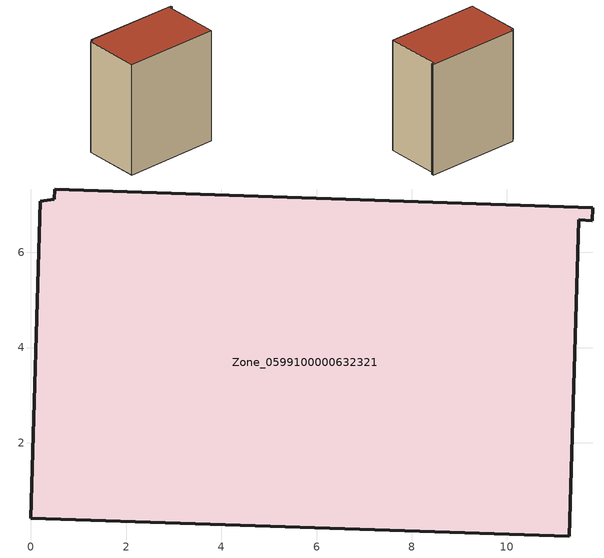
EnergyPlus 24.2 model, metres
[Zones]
Zone_0599100000632321
 floor ground (C_G): 11.79,6.66 11.51,6.68 11.31,0.04 0,0.41 0.19,7.07 0.49,7.11 0.5,7.33 11.8,6.94 z0
 wall outside (C_F): 11.51,6.68 11.79,6.66 11.8,6.94 0.5,7.33 0.49,7.11 0.19,7.07 0,0.41 11.31,0.04 11.51,6.68 z0:13.59
 roof outside (C_R): 0.49,7.11 0.19,7.07 0,0.41 11.31,0.04 11.51,6.68 11.79,6.66 11.8,6.94 0.5,7.33 z13.59
[BUILDING]
Pand.0599100000632321: North Axis=0; Terrain=City; Loads Convergence Tolerance Value=0.04; Temperature Convergence Tolerance Value=0.4; Solar Distribution=FullExterior; Maximum Number of Warmup Days=25; Minimum Number of Warmup Days=1
[Site:Location]
Rotterdam.The.Hague.AP_ZH_NLD Design_Conditions: Latitude=51.96; Longitude=4.45; Time Zone=1; Elevation=-4.5
[SITE:GROUNDTEMPERATURE:BUILDINGSURFACE]
18, 18, 18, 18, 18, 18, 18, 18, 18, 18, 18, 18
[MATERIAL] Thermal Absorptance=0.9; Solar Absorptance=0.7; Visible Absorptance=0.7
Name | Roughness | Thickness | Conductivity | Density | Specific Heat
G.TI.1946 | MediumSmooth | 0.15 | 1 | 540 | 1210
F.TI.1946 | Rough | 0.3 | 0.857143 | 1920 | 840
R.TI.1946 | MediumRough | 0.2 | 0.1 | 1500 | 1000
[CONSTRUCTION]
C_G: G.TI.1946
C_F: F.TI.1946
C_R: R.TI.1946
[ZONE]
Zone_0599100000632321: Type=1; Multiplier=1; Ceiling Height=Autocalculate; Volume=Autocalculate; Floor Area=autocalculate; Part of Total Floor Area=Yes
[ZONEINFILTRATION:DESIGNFLOWRATE]
Infil_Zone_0599100000632321: Zone or ZoneList or Space or SpaceList=Zone_0599100000632321; Schedule=AlwaysOn; Design Flow Rate Calculation Method=Flow/Area; Flow Rate per Floor Area=0.003; Constant Term Coefficient=1; Temperature Term Coefficient=0; Velocity Term Coefficient=0; Velocity Squared Term Coefficient=0
[HVACTEMPLATE:ZONE:IDEALLOADSAIRSYSTEM]
Zone_0599100000632321: Maximum Heating Supply Air Temperature=50; Minimum Cooling Supply Air Temperature=13; Maximum Heating Supply Air Humidity Ratio=0.0156; Minimum Cooling Supply Air Humidity Ratio=0.0077; Heating Limit=NoLimit; Cooling Limit=NoLimit; Dehumidification Control Type=ConstantSensibleHeatRatio; Cooling Sensible Heat Ratio=0.7; Dehumidification Setpoint=60; Humidification Control Type=None; Humidification Setpoint=30; Outdoor Air Method=None; Outdoor Air Flow Rate per Person=0.00944; Outdoor Air Flow Rate per Zone Floor Area=0; Outdoor Air Flow Rate per Zone=0; Demand Controlled Ventilation Type=None; Outdoor Air Economizer Type=NoEconomizer; Heat Recovery Type=None; Sensible Heat Recovery Effectiveness=0.7; Latent Heat Recovery Effectiveness=0.65
[ZONECONTROL:THERMOSTAT]
ThermostatControl_Zone_0599100000632321: Zone or ZoneList=Zone_0599100000632321; Control Type Schedule=DualSetpointControlType; Control 1=Thermostat_Zone_0599100000632321; Temperature Difference Between Cutout And Setpoint=0
[THERMOSTATSETPOINT:DUALSETPOINT]
Thermostat_Zone_0599100000632321: Heating Setpoint Temperature Schedule=HeatingSetpoint_Zone_0599100000632321; Cooling Setpoint Temperature Schedule=CoolingSetpoint_Zone_0599100000632321
[SCHEDULE:COMPACT]
HeatingSetpoint_Zone_0599100000632321: Through: 12/31, For: AllDays, Until: 24:00, 21
CoolingSetpoint_Zone_0599100000632321: Through: 12/31, For: AllDays, Until: 24:00, 24
DualSetpointControlType: Through: 12/31, For: AllDays, Until: 24:00, 4
AlwaysOn: Through: 12/31, For: AllDays, Until: 24:00, 1
